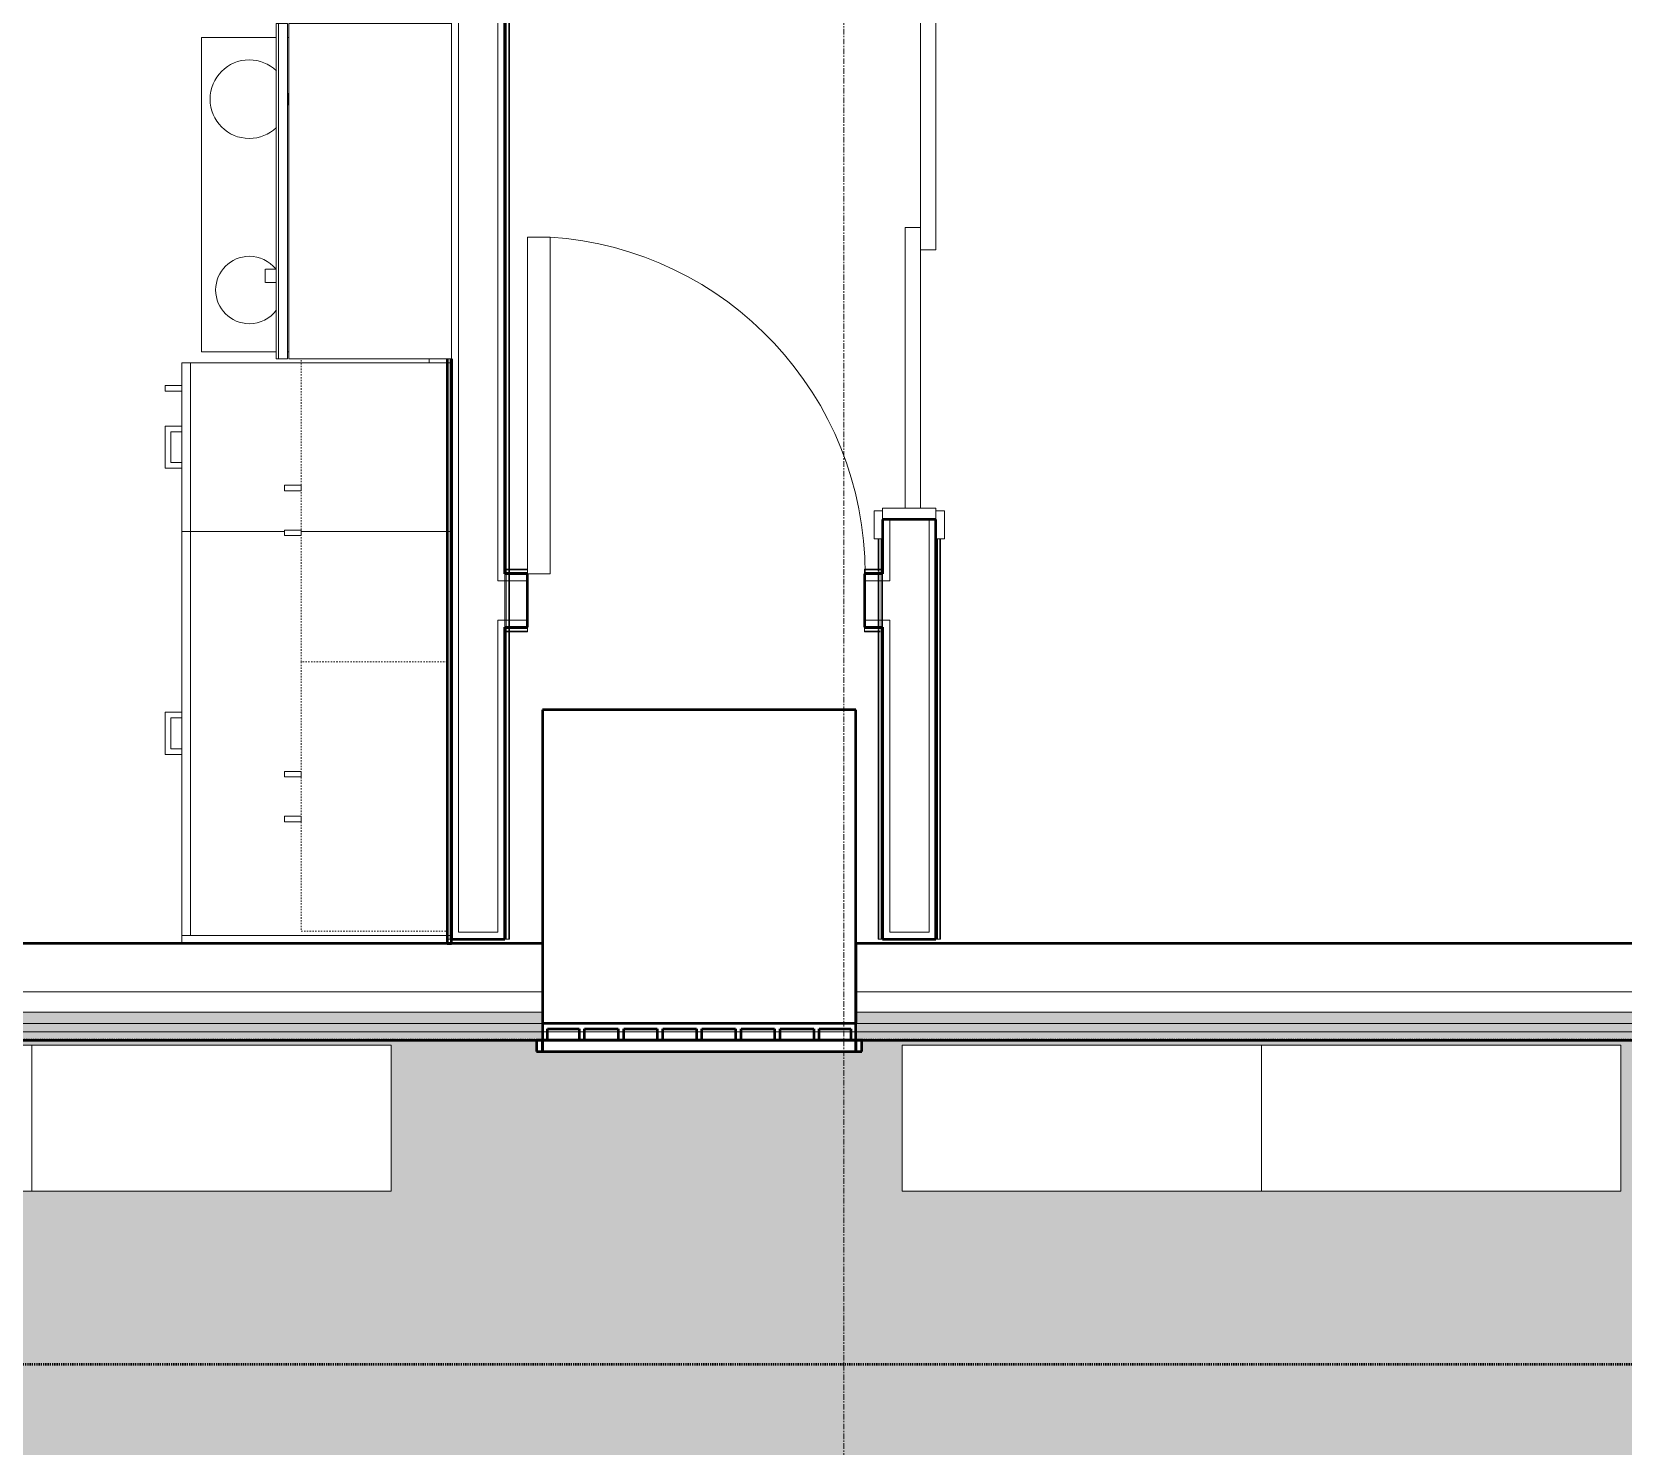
# Model space of a CAD drawing. Header units: inches. Extents: x -4235 to -464, y 9706 to 12425.
# Drawn here: x -3553.6 to -3411.9, y 9972.9 to 10098.9 of the extents above; entities that cross this region are included whole.
import ezdxf

# ---------------------------------------------------------------- set-up
doc = ezdxf.new("R2010")
doc.units = ezdxf.units.IN
doc.header["$MEASUREMENT"] = 0
for name, pattern in [('Dash', [0.25, 0.125, -0.125]), ('Dash 1_16_', [0.125, 0.0625, -0.0625]), ('Grid Line 1_2_', [0.875, 0.5, -0.125, 0.125, -0.125])]:
    doc.linetypes.add(name, pattern=pattern)
for name, color, linetype, lineweight in [('0-1', 7, 'Continuous', 5), ('0-2', 254, 'Continuous', 9), ('A-DOOR-1', 7, 'Continuous', 9), ('A-DOOR-2', 90, 'Continuous', 20), ('A-DOOR-FRAM-1', 90, 'Continuous', 20), ('A-FLOR-4', 192, 'Continuous', 9), ('A-FLOR-PATT-1', 9, 'Continuous', 9), ('A-GENM', 5, 'Continuous', 9), ('A-GENM-5', 5, 'Continuous', 50), ('A-WALL-1', 250, 'Continuous', 50), ('A-WALL-2', 50, 'Continuous', 13), ('A-WALL-3', 10, 'Continuous', 9), ('A-WALL-4', 254, 'Continuous', 9), ('A-WALL-5', 7, 'Continuous', 9), ('A-WALL-6', 113, 'Continuous', 9), ('A-WALL-7', 113, 'Continuous', 50), ('C-PROP-LINE-1', 91, 'Dash 1_16_', 50), ('E-ELEC-EQPM', 71, 'Continuous', 9), ('Q-CASE-1', 10, 'Continuous', 9), ('Q-CASE-2', 254, 'Continuous', 9), ('Q-CASE-3', 7, 'Continuous', 9), ('Q-CASE-4', 7, 'Dash', 9), ('Q-SPCQ-1', 7, 'Continuous', 9), ('S-GRID-1', 1, 'Grid Line 1_2_', 9)]:
    doc.layers.add(name, color=color, linetype=linetype, lineweight=lineweight)

# ---------------------------------------------------------------- blocks, each defined once
blk = doc.blocks.new('Basic Wall _ INT - W4BØF - _5_8 GYP - 2X4 WOOD_BATT_ - 5_8 GYP_ - ___-2683473-BACKGROUND - 1ST FLOOR')
at = {"layer": 'A-WALL-3'}
for p, q in [((-3516.6, 10165.42), (-3516.66, 10165.42)), ((-3516.45, 10165.42), (-3516.6, 10165.42)), ((-3516.6, 10129.67), (-3516.6, 10099.67)), ((-3516.37, 10129.67), (-3516.37, 10099.67)), ((-3516.25, 10099.67), (-3516.25, 10129.67)), ((-3516.6, 10069.79), (-3516.6, 10069.42)), ((-3516.25, 10069.42), (-3516.25, 10069.79)), ((-3516.6, 10069.42), (-3516.6, 10018.09)), ((-3516.37, 10069.42), (-3516.37, 10018.09)), ((-3516.25, 10018.09), (-3516.25, 10069.42)), ((-3516.54, 10018.09), (-3516.62, 10018.09)), ((-3516.6, 10018.09), (-3516.45, 10018.09)), ((-3516.37, 10018.09), (-3516.54, 10018.09)), ((-3516.45, 10018.09), (-3516.39, 10018.09)), ((-3516.37, 10018.09), (-3516.37, 10018.09)), ((-3516.36, 10018.09), (-3516.37, 10018.09)), ((-3516.35, 10018.09), (-3516.36, 10018.09)), ((-3516.29, 10018.09), (-3516.35, 10018.09)), ((-3516.25, 10018.09), (-3516.29, 10018.09)), ((-3516.27, 10018.09), (-3516.25, 10018.09))]:
    blk.add_line(p, q, dxfattribs=at)
at = {"layer": 'A-WALL-4'}
for p, q in [((-3516.66, 10165.42), (-3516.61, 10165.42)), ((-3516.6, 10165.37), (-3516.6, 10129.67)), ((-3516.39, 10165.42), (-3516.45, 10165.42)), ((-3516.25, 10165.42), (-3516.27, 10165.42)), ((-3516.25, 10129.67), (-3516.25, 10165.42)), ((-3516.66, 10129.67), (-3516.66, 10099.67)), ((-3516.37, 10069.79), (-3516.37, 10069.42)), ((-3516.66, 10069.42), (-3516.66, 10018.09))]:
    blk.add_line(p, q, dxfattribs=at)
at = {"layer": 'A-WALL-5'}
for p, q in [((-3516.66, 10165.37), (-3516.66, 10129.67)), ((-3516.61, 10165.42), (-3516.37, 10165.42)), ((-3516.37, 10165.42), (-3516.37, 10129.67)), ((-3516.37, 10165.42), (-3516.29, 10165.42)), ((-3516.29, 10165.42), (-3516.25, 10165.42)), ((-3516.66, 10069.79), (-3516.66, 10069.42))]:
    blk.add_line(p, q, dxfattribs=at)
blk = doc.blocks.new('Basic Wall _ INT - W4BØF - _5_8 GYP - 2X4 WOOD_BATT_ - 5_8 GYP_ - ___-2683472-BACKGROUND - 1ST FLOOR')
at = {"layer": 'A-WALL-3'}
for p, q in [((-3511.47, 10167.83), (-3511.5, 10167.84)), ((-3511.3, 10167.75), (-3511.36, 10167.78)), ((-3511.15, 10167.69), (-3511.29, 10167.75)), ((-3511.09, 10167.67), (-3511.15, 10167.69)), ((-3511.5, 10045.89), (-3511.5, 10050.64)), ((-3511.15, 10051.03), (-3511.15, 10050.93)), ((-3511.15, 10050.92), (-3511.15, 10050.84)), ((-3511.15, 10050.83), (-3511.15, 10050.78)), ((-3511.15, 10050.64), (-3511.15, 10045.89)), ((-3511.15, 10045.73), (-3511.15, 10045.69)), ((-3511.15, 10045.67), (-3511.15, 10045.6)), ((-3511.15, 10045.57), (-3511.15, 10045.48))]:
    blk.add_line(p, q, dxfattribs=at)
at = {"layer": 'A-WALL-4'}
for p, q in [((-3511.5, 10050.64), (-3511.5, 10167.84)), ((-3511.15, 10167.69), (-3511.15, 10051.05)), ((-3511.37, 10045.93), (-3511.37, 10050.6)), ((-3511.09, 10051.03), (-3511.09, 10050.93)), ((-3511.09, 10050.91), (-3511.09, 10050.84)), ((-3511.09, 10050.83), (-3511.09, 10050.78)), ((-3511.09, 10050.64), (-3511.09, 10045.89)), ((-3511.5, 10018.09), (-3511.5, 10045.89)), ((-3511.15, 10045.48), (-3511.15, 10018.09)), ((-3511.09, 10045.73), (-3511.09, 10045.69)), ((-3511.09, 10045.67), (-3511.09, 10045.6)), ((-3511.09, 10045.57), (-3511.09, 10045.48)), ((-3511.5, 10018.09), (-3511.47, 10018.09)), ((-3511.36, 10018.09), (-3511.3, 10018.09)), ((-3511.29, 10018.09), (-3511.15, 10018.09)), ((-3511.15, 10018.09), (-3511.09, 10018.09))]:
    blk.add_line(p, q, dxfattribs=at)
at = {"layer": 'A-WALL-5'}
for p, q in [((-3511.37, 10050.64), (-3511.37, 10167.78)), ((-3511.09, 10167.67), (-3511.09, 10051.05)), ((-3511.37, 10018.09), (-3511.37, 10045.89)), ((-3511.09, 10045.48), (-3511.09, 10018.09)), ((-3511.46, 10018.09), (-3511.5, 10018.09)), ((-3511.37, 10018.09), (-3511.46, 10018.09)), ((-3511.09, 10018.09), (-3511.37, 10018.09))]:
    blk.add_line(p, q, dxfattribs=at)
at = {"layer": 'A-WALL-5', "flags": 128}
for points in [[(-3511.46, 10167.82), (-3511.43, 10167.81), (-3511.41, 10167.8), (-3511.4, 10167.79), (-3511.38, 10167.79), (-3511.38, 10167.79), (-3511.37, 10167.78)], [(-3511.37, 10167.78), (-3511.35, 10167.78), (-3511.3, 10167.75), (-3511.2, 10167.71), (-3511.09, 10167.67)]]:
    blk.add_lwpolyline(points, dxfattribs=at)
blk = doc.blocks.new('Basic Wall _ INT - W4BØF - _5_8 GYP - 2X4 WOOD_BATT_ - 5_8 GYP_ - ___-2683481-BACKGROUND - 1ST FLOOR')
at = {"layer": 'A-WALL-3'}
for p, q in [((-3478.2, 10175.4), (-3478.26, 10175.37)), ((-3478.05, 10175.46), (-3478.2, 10175.4)), ((-3477.99, 10175.49), (-3478.05, 10175.46)), ((-3477.85, 10175.55), (-3477.87, 10175.54)), ((-3477.85, 10163.15), (-3477.85, 10163.74)), ((-3477.85, 10110.24), (-3477.85, 10111.99)), ((-3477.85, 10105.49), (-3477.85, 10107.24)), ((-3477.85, 10053.74), (-3477.85, 10055.49)), ((-3478.2, 10051.05), (-3478.2, 10050.96)), ((-3478.2, 10050.93), (-3478.2, 10050.86)), ((-3478.2, 10050.84), (-3478.2, 10050.8)), ((-3478.2, 10050.64), (-3478.2, 10045.89)), ((-3477.85, 10045.89), (-3477.85, 10050.64)), ((-3478.2, 10045.74), (-3478.2, 10045.7)), ((-3478.2, 10045.69), (-3478.2, 10045.62)), ((-3478.2, 10045.6), (-3478.2, 10045.5))]:
    blk.add_line(p, q, dxfattribs=at)
at = {"layer": 'A-WALL-4'}
for p, q in [((-3478.2, 10175.4), (-3478.2, 10163.74)), ((-3477.85, 10163.74), (-3477.85, 10175.55)), ((-3478.2, 10110.24), (-3478.2, 10107.24)), ((-3477.85, 10107.24), (-3477.85, 10110.24)), ((-3478.2, 10053.74), (-3478.2, 10051.05)), ((-3477.85, 10050.64), (-3477.85, 10053.74)), ((-3478.26, 10051.05), (-3478.26, 10050.96)), ((-3478.26, 10050.93), (-3478.26, 10050.87)), ((-3478.26, 10050.64), (-3478.26, 10045.89)), ((-3477.97, 10050.64), (-3477.97, 10045.89)), ((-3478.26, 10045.69), (-3478.26, 10045.62)), ((-3478.26, 10045.6), (-3478.26, 10045.51)), ((-3478.2, 10045.48), (-3478.2, 10018.09)), ((-3477.85, 10018.09), (-3477.85, 10045.89)), ((-3478.26, 10018.09), (-3478.2, 10018.09)), ((-3478.2, 10018.09), (-3478.05, 10018.09)), ((-3478.05, 10018.09), (-3477.99, 10018.09)), ((-3477.87, 10018.09), (-3477.85, 10018.09))]:
    blk.add_line(p, q, dxfattribs=at)
at = {"layer": 'A-WALL-5'}
for p, q in [((-3478.26, 10175.37), (-3478.26, 10163.74)), ((-3477.97, 10175.49), (-3477.97, 10163.74)), ((-3478.26, 10110.24), (-3478.26, 10107.24)), ((-3477.97, 10110.24), (-3477.97, 10107.24)), ((-3478.26, 10053.74), (-3478.26, 10051.05)), ((-3477.97, 10053.74), (-3477.97, 10050.64)), ((-3478.26, 10045.48), (-3478.26, 10018.09)), ((-3477.97, 10045.89), (-3477.97, 10018.09)), ((-3477.97, 10018.09), (-3478.26, 10018.09)), ((-3477.89, 10018.09), (-3477.97, 10018.09)), ((-3477.85, 10018.09), (-3477.89, 10018.09))]:
    blk.add_line(p, q, dxfattribs=at)
at = {"layer": 'A-WALL-5', "flags": 128}
for points in [[(-3478.26, 10175.37), (-3478.14, 10175.42), (-3478.05, 10175.46), (-3477.99, 10175.49), (-3477.97, 10175.49)], [(-3477.97, 10175.49), (-3477.97, 10175.49), (-3477.96, 10175.5), (-3477.95, 10175.5), (-3477.93, 10175.51), (-3477.91, 10175.52), (-3477.89, 10175.53)]]:
    blk.add_lwpolyline(points, dxfattribs=at)
blk = doc.blocks.new('Basic Wall _ INT - W4BØF - _5_8 GYP - 2X4 WOOD_BATT_ - 5_8 GYP_ - ___-2683480-BACKGROUND - 1ST FLOOR')
at = {"layer": 'A-WALL-3'}
for p, q in [((-3473.07, 10177.52), (-3473.1, 10177.51)), ((-3472.9, 10177.6), (-3472.96, 10177.57)), ((-3472.75, 10177.66), (-3472.89, 10177.6)), ((-3472.69, 10177.68), (-3472.75, 10177.66)), ((-3473.1, 10163.15), (-3473.1, 10163.74)), ((-3473.1, 10110.24), (-3473.1, 10111.99)), ((-3473.1, 10105.49), (-3473.1, 10107.24))]:
    blk.add_line(p, q, dxfattribs=at)
at = {"layer": 'A-WALL-4'}
for p, q in [((-3473.1, 10163.74), (-3473.1, 10177.51)), ((-3472.75, 10177.66), (-3472.75, 10163.74)), ((-3473.1, 10107.24), (-3473.1, 10110.24)), ((-3472.75, 10110.24), (-3472.75, 10107.24)), ((-3473.1, 10018.09), (-3473.1, 10053.74)), ((-3472.75, 10053.74), (-3472.75, 10018.09)), ((-3473.1, 10018.09), (-3473.07, 10018.09)), ((-3472.96, 10018.09), (-3472.9, 10018.09)), ((-3472.89, 10018.09), (-3472.75, 10018.09)), ((-3472.75, 10018.09), (-3472.69, 10018.09))]:
    blk.add_line(p, q, dxfattribs=at)
at = {"layer": 'A-WALL-5'}
for p, q in [((-3472.97, 10163.74), (-3472.97, 10177.56)), ((-3472.69, 10177.68), (-3472.69, 10163.74)), ((-3472.97, 10107.24), (-3472.97, 10110.24)), ((-3472.69, 10110.24), (-3472.69, 10107.24)), ((-3472.97, 10018.09), (-3472.97, 10053.74)), ((-3472.69, 10053.74), (-3472.69, 10018.09)), ((-3473.06, 10018.09), (-3473.1, 10018.09)), ((-3472.97, 10018.09), (-3473.06, 10018.09)), ((-3472.69, 10018.09), (-3472.97, 10018.09))]:
    blk.add_line(p, q, dxfattribs=at)
at = {"layer": 'A-WALL-5', "flags": 128}
for points in [[(-3473.06, 10177.53), (-3473.03, 10177.54), (-3473.01, 10177.55), (-3473, 10177.55), (-3472.98, 10177.56), (-3472.98, 10177.56), (-3472.97, 10177.56)], [(-3472.97, 10177.56), (-3472.95, 10177.57), (-3472.9, 10177.6), (-3472.8, 10177.63), (-3472.69, 10177.68)]]:
    blk.add_lwpolyline(points, dxfattribs=at)
blk = doc.blocks.new('Basic Wall _ INT - W4BØF - _5_8 GYP - 2X4 WOOD_BATT_ - 5_8 GYP_ - ___-2683483-BACKGROUND - 1ST FLOOR')
at = {"layer": 'A-WALL-3'}
for p, q in [((-3511.5, 10045.89), (-3511.5, 10045.87)), ((-3511.5, 10045.78), (-3511.5, 10045.83)), ((-3511.5, 10045.77), (-3511.5, 10045.78)), ((-3511.5, 10045.76), (-3511.5, 10045.77)), ((-3511.5, 10045.48), (-3511.5, 10045.76)), ((-3511.5, 10045.75), (-3511.5, 10045.69)), ((-3511.5, 10045.68), (-3511.5, 10045.54)), ((-3511.5, 10045.54), (-3511.5, 10045.48)), ((-3511.34, 10045.54), (-3511.3, 10045.54)), ((-3511.28, 10045.54), (-3511.2, 10045.54)), ((-3511.18, 10045.54), (-3511.09, 10045.54)), ((-3478.26, 10045.54), (-3478.17, 10045.54)), ((-3478.14, 10045.54), (-3478.08, 10045.54)), ((-3477.85, 10045.87), (-3477.85, 10045.89)), ((-3477.85, 10045.83), (-3477.85, 10045.79)), ((-3477.85, 10045.79), (-3477.85, 10045.77)), ((-3477.85, 10045.77), (-3477.85, 10045.76)), ((-3477.85, 10045.76), (-3477.85, 10045.69)), ((-3477.85, 10045.69), (-3477.85, 10045.75)), ((-3477.85, 10045.69), (-3477.85, 10045.6)), ((-3477.85, 10045.54), (-3477.85, 10045.68)), ((-3477.85, 10045.6), (-3477.85, 10045.48)), ((-3477.85, 10045.48), (-3477.85, 10045.54))]:
    blk.add_line(p, q, dxfattribs=at)
at = {"layer": 'A-WALL-4'}
for p, q in [((-3511.5, 10045.85), (-3511.5, 10045.89)), ((-3509.47, 10045.89), (-3511.5, 10045.89)), ((-3511.5, 10045.83), (-3511.5, 10045.85)), ((-3511.34, 10045.48), (-3511.3, 10045.48)), ((-3511.28, 10045.48), (-3511.2, 10045.48)), ((-3511.18, 10045.48), (-3511.09, 10045.48)), ((-3511.09, 10045.54), (-3509.47, 10045.54)), ((-3509.47, 10045.87), (-3509.47, 10045.89)), ((-3509.47, 10045.69), (-3509.47, 10045.75)), ((-3509.47, 10045.54), (-3509.47, 10045.68)), ((-3509.47, 10045.48), (-3509.47, 10045.54)), ((-3479.47, 10045.89), (-3479.47, 10045.87)), ((-3477.85, 10045.89), (-3479.47, 10045.89)), ((-3479.47, 10045.75), (-3479.47, 10045.69)), ((-3479.47, 10045.68), (-3479.47, 10045.54)), ((-3479.47, 10045.54), (-3479.47, 10045.48)), ((-3479.47, 10045.54), (-3478.26, 10045.54)), ((-3478.26, 10045.48), (-3478.17, 10045.48)), ((-3478.14, 10045.48), (-3478.08, 10045.48)), ((-3477.85, 10045.89), (-3477.85, 10045.85)), ((-3477.85, 10045.85), (-3477.85, 10045.83))]:
    blk.add_line(p, q, dxfattribs=at)
at = {"layer": 'A-WALL-5'}
for p, q in [((-3511.5, 10045.76), (-3509.47, 10045.76)), ((-3511.09, 10045.48), (-3509.47, 10045.48)), ((-3509.47, 10045.89), (-3509.47, 10045.85)), ((-3509.47, 10045.85), (-3509.47, 10045.76)), ((-3509.47, 10045.76), (-3509.47, 10045.48)), ((-3479.47, 10045.85), (-3479.47, 10045.89)), ((-3479.47, 10045.76), (-3479.47, 10045.85)), ((-3479.47, 10045.76), (-3477.85, 10045.76)), ((-3479.47, 10045.48), (-3479.47, 10045.76)), ((-3479.47, 10045.48), (-3478.26, 10045.48))]:
    blk.add_line(p, q, dxfattribs=at)
blk = doc.blocks.new('Basic Wall _ INT - W4BØF - _5_8 GYP - 2X4 WOOD_BATT_ - 5_8 GYP_ - ___-2683482-BACKGROUND - 1ST FLOOR')
at = {"layer": 'A-WALL-3'}
for p, q in [((-3511.5, 10050.76), (-3511.5, 10051.05)), ((-3511.5, 10051.05), (-3511.5, 10050.99)), ((-3477.85, 10050.99), (-3477.85, 10051.05)), ((-3477.85, 10051.05), (-3477.85, 10050.93)), ((-3511.5, 10050.99), (-3511.5, 10050.85)), ((-3511.5, 10050.84), (-3511.5, 10050.78)), ((-3511.5, 10050.75), (-3511.5, 10050.76)), ((-3511.5, 10050.72), (-3511.5, 10050.75)), ((-3511.5, 10050.7), (-3511.5, 10050.72)), ((-3511.5, 10050.66), (-3511.5, 10050.64)), ((-3511.34, 10050.99), (-3511.3, 10050.99)), ((-3511.28, 10050.99), (-3511.2, 10050.99)), ((-3511.18, 10050.99), (-3511.09, 10050.99)), ((-3478.26, 10050.99), (-3478.16, 10050.99)), ((-3478.14, 10050.99), (-3478.06, 10050.99)), ((-3478.05, 10050.99), (-3478, 10050.99)), ((-3477.85, 10050.85), (-3477.85, 10050.99)), ((-3477.85, 10050.93), (-3477.85, 10050.84)), ((-3477.85, 10050.78), (-3477.85, 10050.84)), ((-3477.85, 10050.84), (-3477.85, 10050.76)), ((-3477.85, 10050.76), (-3477.85, 10050.75)), ((-3477.85, 10050.75), (-3477.85, 10050.74)), ((-3477.85, 10050.74), (-3477.85, 10050.7)), ((-3477.85, 10050.64), (-3477.85, 10050.66))]:
    blk.add_line(p, q, dxfattribs=at)
at = {"layer": 'A-WALL-4'}
for p, q in [((-3511.34, 10051.05), (-3511.3, 10051.05)), ((-3511.28, 10051.05), (-3511.2, 10051.05)), ((-3511.18, 10051.05), (-3511.09, 10051.05)), ((-3509.47, 10050.99), (-3509.47, 10051.05)), ((-3479.47, 10051.05), (-3479.47, 10050.99)), ((-3478.26, 10051.05), (-3478.16, 10051.05)), ((-3478.14, 10051.05), (-3478.06, 10051.05)), ((-3478.05, 10051.05), (-3478, 10051.05)), ((-3511.5, 10050.68), (-3511.5, 10050.7)), ((-3511.5, 10050.64), (-3511.5, 10050.68)), ((-3509.47, 10050.64), (-3511.5, 10050.64)), ((-3511.09, 10050.99), (-3509.47, 10050.99)), ((-3509.47, 10050.85), (-3509.47, 10050.99)), ((-3509.47, 10050.78), (-3509.47, 10050.84)), ((-3509.47, 10050.64), (-3509.47, 10050.66)), ((-3479.47, 10050.99), (-3479.47, 10050.85)), ((-3479.47, 10050.99), (-3478.26, 10050.99)), ((-3479.47, 10050.84), (-3479.47, 10050.78)), ((-3479.47, 10050.66), (-3479.47, 10050.64)), ((-3477.85, 10050.64), (-3479.47, 10050.64)), ((-3477.85, 10050.7), (-3477.85, 10050.68)), ((-3477.85, 10050.68), (-3477.85, 10050.64))]:
    blk.add_line(p, q, dxfattribs=at)
at = {"layer": 'A-WALL-5'}
for p, q in [((-3511.09, 10051.05), (-3509.47, 10051.05)), ((-3509.47, 10051.05), (-3509.47, 10050.76)), ((-3479.47, 10050.76), (-3479.47, 10051.05)), ((-3479.47, 10051.05), (-3478.26, 10051.05)), ((-3509.47, 10050.76), (-3511.5, 10050.76)), ((-3509.47, 10050.76), (-3509.47, 10050.68)), ((-3509.47, 10050.68), (-3509.47, 10050.64)), ((-3477.85, 10050.76), (-3479.47, 10050.76)), ((-3479.47, 10050.68), (-3479.47, 10050.76)), ((-3479.47, 10050.64), (-3479.47, 10050.68))]:
    blk.add_line(p, q, dxfattribs=at)
blk = doc.blocks.new('SWING - SINGLE - FLUSH - 30_ x 70_ - MAGIC PAK DOOR - ACOUSTICAL SEAL - IN CLOSET-3199408-BACKGROUND - 1ST FLOOR')
at = {"layer": 'A-DOOR-1'}
blk.add_arc((15, -2.375), 30.067, 180, 266.18593, dxfattribs=at)
at = {"layer": 'A-DOOR-2'}
for p, q in [((13, -2.375), (13, -32.375)), ((15, -2.375), (13, -2.375)), ((15, -2.375), (15, -32.375)), ((15, -32.375), (13, -32.375))]:
    blk.add_line(p, q, dxfattribs=at)
blk = doc.blocks.new('Range - 24_ x 30_-2320547-BACKGROUND - 1ST FLOOR')
at = {"layer": 'Q-SPCQ-1'}
blk.add_line((29.63, 22), (30, 22), dxfattribs=at)
for centre, radius, start, end in [((6.5, 6), 3.5, 81.0228, 98.9772), ((6.5, 6), 3.5, 136.4318, 180), ((6.5, 6), 3.5, 360, 43.6144), ((23.5, 6), 3, 128.5714, 180), ((23.5, 6), 3, 360, 53.8773), ((6.5, 6), 3.5, 180, 0), ((23.5, 6), 3, 180, 360)]:
    blk.add_arc(centre, radius, start, end, dxfattribs=at)
blk = doc.blocks.new('SLIDING - FLUSH - 4-0 x 6-8-3203584-BACKGROUND - 1ST FLOOR')
at = {"layer": 'A-DOOR-1'}
for p, q in [((-24.25, 3), (-26.75, 3)), ((-26.75, 3), (-26.75, 2.25)), ((-24.25, 2.25), (-24.25, 3)), ((24.25, 3), (24.25, 2.25)), ((26.75, 3), (24.25, 3)), ((26.75, 2.25), (26.75, 3)), ((-26.75, 2.25), (-24.25, 2.25)), ((24.25, 2.25), (26.75, 2.25)), ((-24.25, -2.5), (-26.75, -2.5)), ((-26.75, -2.5), (-26.75, -3.25)), ((-24.25, -3.25), (-24.25, -2.5)), ((26.75, -2.5), (24.25, -2.5)), ((24.25, -2.5), (24.25, -3.25)), ((26.75, -3.25), (26.75, -2.5)), ((-26.75, -3.25), (-24.25, -3.25)), ((24.25, -3.25), (26.75, -3.25))]:
    blk.add_line(p, q, dxfattribs=at)
at = {"layer": 'A-DOOR-2'}
for p, q in [((1, 2.25), (-24, 2.25)), ((-24, 2.25), (-24, 0.87)), ((1, 0.87), (1, 2.25)), ((-24, 0.87), (1, 0.87)), ((24, 0.87), (-1, 0.87)), ((-1, 0.87), (-1, -0.5)), ((24, -0.5), (24, 0.87)), ((-1, -0.5), (24, -0.5))]:
    blk.add_line(p, q, dxfattribs=at)
at = {"layer": 'A-DOOR-FRAM-1'}
for p, q in [((-24, 2.25), (-25, 2.25)), ((-25, 2.25), (-25, -2.5)), ((-24, -2.5), (-24, 2.25)), ((25, 2.25), (24, 2.25)), ((24, 2.25), (24, -2.5)), ((25, -2.5), (25, 2.25)), ((-25, -2.5), (-24, -2.5)), ((24, -2.5), (25, -2.5))]:
    blk.add_line(p, q, dxfattribs=at)
blk = doc.blocks.new('Single Door 1 Drawer 211 - 211 Base Cabinet Single Door1 Drawer 15_-V21-BACKGROUND - 1ST FLOOR')
at = {"layer": 'Q-CASE-1'}
for p, q in [((1.73, 24), (1.24, 24)), ((-11.26, 0.38), (-11.26, 0)), ((3.74, 0), (3.74, 0.38)), ((-11.26, 0), (3.74, 0))]:
    blk.add_line(p, q, dxfattribs=at)
at = {"layer": 'Q-CASE-2'}
for p, q in [((-11.26, 24), (3.74, 24)), ((-11.26, 23.25), (-11.26, 24)), ((3.74, 23.25), (-11.26, 23.25)), ((-11.26, 23.25), (-11.26, 14.87)), ((-5.14, 24), (-5.64, 24)), ((-2.39, 24), (-1.89, 24)), ((1.73, 24), (1.24, 24)), ((3.74, 24), (3.74, 23.25)), ((3.74, 0.38), (3.74, 23.25)), ((-11.26, 13.38), (-11.26, 0.38))]:
    blk.add_line(p, q, dxfattribs=at)
at = {"layer": 'Q-CASE-3'}
for p, q in [((-1.89, 25.5), (-5.64, 25.5)), ((-5.64, 25.5), (-5.64, 24)), ((-5.14, 24), (-5.14, 25)), ((-5.14, 25), (-2.39, 25)), ((-2.39, 25), (-2.39, 24)), ((-1.89, 24), (-1.89, 25.5)), ((1.73, 25.5), (1.24, 25.5)), ((1.24, 25.5), (1.24, 24)), ((1.73, 24), (1.73, 25.5))]:
    blk.add_line(p, q, dxfattribs=at)
blk = doc.blocks.new('300 Series Wall Hung Cabinet_302 - 24_ X 36_-2573584-BACKGROUND - 1ST FLOOR')
at = {"layer": 'Q-CASE-3'}
for p, q in [((-2.25, -13.19), (-1.76, -13.19)), ((-2.25, -13.19), (-2.25, -14.69)), ((-1.76, -14.69), (-1.76, -13.19)), ((1.75, -13.19), (2.24, -13.19)), ((1.75, -13.19), (1.75, -14.69)), ((2.24, -14.69), (2.24, -13.19)), ((-2.25, -14.69), (-1.76, -14.69)), ((1.75, -14.69), (2.24, -14.69))]:
    blk.add_line(p, q, dxfattribs=at)
at = {"layer": 'Q-CASE-4'}
for p, q in [((12, -0.19), (-12, -0.19)), ((-12, -0.19), (-12, -13.19)), ((12, -13.19), (12, -0.19)), ((-12, -13.19), (12, -13.19))]:
    blk.add_line(p, q, dxfattribs=at)
blk = doc.blocks.new('Base Cabinet 3 Drawer 230 - Base Cabinet 3 Drawer 230 36_-V23-BACKGROUND - 1ST FLOOR')
at = {"layer": 'Q-CASE-1'}
for p, q in [((-17.26, -0.38), (-17.26, 0)), ((-17.26, 0), (18.74, 0)), ((18.74, 0), (18.74, -0.38)), ((-1.14, -24), (-0.64, -24)), ((-1.14, -24), (-0.64, -24)), ((2.61, -24), (2.11, -24)), ((2.61, -24), (2.11, -24))]:
    blk.add_line(p, q, dxfattribs=at)
at = {"layer": 'Q-CASE-2'}
for p, q in [((-17.26, -13.38), (-17.26, -0.38)), ((18.74, -0.38), (18.74, -23.25)), ((-17.26, -23.25), (-17.26, -14.87)), ((-17.26, -23.25), (-17.26, -24)), ((18.74, -23.25), (-17.26, -23.25)), ((-17.26, -24), (18.74, -24)), ((-1.14, -24), (-0.64, -24)), ((2.61, -24), (2.11, -24)), ((18.74, -24), (18.74, -23.25))]:
    blk.add_line(p, q, dxfattribs=at)
at = {"layer": 'Q-CASE-3'}
for p, q in [((-1.14, -24), (-1.14, -25.5)), ((-0.64, -25), (-0.64, -24)), ((2.11, -24), (2.11, -25)), ((2.61, -25.5), (2.61, -24)), ((-1.14, -25.5), (2.61, -25.5)), ((2.11, -25), (-0.64, -25))]:
    blk.add_line(p, q, dxfattribs=at)
blk = doc.blocks.new('300 Series Wall Hung Cabinet_302 - 27_ X 36_-2605031-BACKGROUND - 1ST FLOOR')
at = {"layer": 'Q-CASE-3'}
for p, q in [((-1.76, 14.69), (-2.25, 14.69)), ((-2.25, 14.69), (-2.25, 13.19)), ((-1.76, 13.19), (-1.76, 14.69)), ((2.24, 14.69), (1.75, 14.69)), ((1.75, 14.69), (1.75, 13.19)), ((2.24, 13.19), (2.24, 14.69)), ((-1.76, 13.19), (-2.25, 13.19)), ((2.24, 13.19), (1.75, 13.19))]:
    blk.add_line(p, q, dxfattribs=at)
at = {"layer": 'Q-CASE-4'}
for p, q in [((-13.5, 0.19), (-13.5, 13.19)), ((-13.5, 13.19), (13.5, 13.19)), ((13.5, 13.19), (13.5, 0.19)), ((13.5, 0.19), (-13.5, 0.19))]:
    blk.add_line(p, q, dxfattribs=at)
blk = doc.blocks.new('30quot_MicrowaveVent_11166 - 70cm miele oven-2322118-BACKGROUND - 1ST FLOOR')
at = {"layer": 'Q-CASE-3'}
for p, q in [((-14.2, -14.49), (-14.2, 0)), ((15.68, 0), (-14.2, 0)), ((15.68, 0), (15.68, -14.49)), ((15.68, -14.49), (-14.2, -14.49)), ((-14.2, -14.61), (15.68, -14.61)), ((-14.2, -15.39), (-14.2, -14.61)), ((-14.2, -15.6), (-14.2, -15.39)), ((-14.2, -15.39), (15.68, -15.39)), ((15.68, -14.61), (15.68, -15.39)), ((15.68, -15.39), (15.68, -15.6)), ((-14.2, -15.6), (15.68, -15.6)), ((7.69, -16.55), (7.69, -15.63)), ((7.69, -16.6), (8.88, -16.6)), ((8.88, -15.63), (8.88, -16.55))]:
    blk.add_line(p, q, dxfattribs=at)
blk = doc.blocks.new('CTR - 1st Phase - Unit Layouts_rvt-1-BACKGROUND - 1ST FLOOR')
at = {"layer": 'A-WALL-1'}
for p, q in [((-3511.5, 10050.64), (-3511.5, 10167.84)), ((-3516.62, 10069.79), (-3516.62, 10017.71)), ((-3516.25, 10069.79), (-3516.25, 10018.09)), ((-3516.25, 10017.71), (-3516.25, 10069.79)), ((-3473.1, 10055.49), (-3477.85, 10055.49)), ((-3477.85, 10055.49), (-3477.85, 10050.64)), ((-3473.1, 10018.09), (-3473.1, 10055.49)), ((-3509.47, 10050.64), (-3511.5, 10050.64)), ((-3509.47, 10045.89), (-3509.47, 10050.64)), ((-3477.85, 10050.64), (-3479.47, 10050.64)), ((-3479.47, 10050.64), (-3479.47, 10045.89)), ((-3511.5, 10018.09), (-3511.5, 10045.89)), ((-3511.5, 10045.89), (-3509.47, 10045.89)), ((-3479.47, 10045.89), (-3477.85, 10045.89)), ((-3477.85, 10045.89), (-3477.85, 10018.09)), ((-3516.62, 10017.71), (-3516.25, 10017.71)), ((-3516.25, 10018.09), (-3515.62, 10018.09)), ((-3515.62, 10018.09), (-3512.12, 10018.09)), ((-3512.12, 10018.09), (-3511.5, 10018.09)), ((-3477.85, 10018.09), (-3477.22, 10018.09)), ((-3477.22, 10018.09), (-3473.72, 10018.09)), ((-3473.72, 10018.09), (-3473.1, 10018.09))]:
    blk.add_line(p, q, dxfattribs=at)
at = {"layer": 'A-WALL-2'}
for p, q in [((-3512.12, 10168.1), (-3512.12, 10050.01)), ((-3515.62, 10166.41), (-3515.62, 10018.71)), ((-3477.22, 10055.49), (-3477.22, 10050.01)), ((-3473.72, 10055.49), (-3473.72, 10018.71)), ((-3512.12, 10050.01), (-3511.5, 10050.01)), ((-3511.5, 10050.01), (-3509.47, 10050.01)), ((-3479.47, 10050.01), (-3477.85, 10050.01)), ((-3477.85, 10050.01), (-3477.22, 10050.01)), ((-3512.12, 10046.51), (-3512.12, 10018.71)), ((-3512.12, 10046.51), (-3511.5, 10046.51)), ((-3511.5, 10046.51), (-3509.47, 10046.51)), ((-3479.47, 10046.51), (-3477.85, 10046.51)), ((-3477.85, 10046.51), (-3477.22, 10046.51)), ((-3477.22, 10046.51), (-3477.22, 10018.71)), ((-3515.62, 10018.71), (-3512.12, 10018.71)), ((-3477.22, 10018.71), (-3473.72, 10018.71))]:
    blk.add_line(p, q, dxfattribs=at)
at = {"layer": 'A-WALL-3'}
for p, q in [((-3511.5, 10051.05), (-3511.5, 10167.84)), ((-3516.25, 10069.79), (-3516.25, 10069.42)), ((-3516.25, 10069.42), (-3516.25, 10069.79)), ((-3516.62, 10069.42), (-3516.62, 10017.71)), ((-3516.62, 10069.42), (-3516.25, 10069.42)), ((-3516.25, 10069.42), (-3516.25, 10018.09)), ((-3516.25, 10018.09), (-3516.25, 10069.42)), ((-3516.25, 10069.42), (-3516.25, 10018.09)), ((-3516.25, 10069.42), (-3516.25, 10018.09)), ((-3477.85, 10055.49), (-3473.1, 10055.49)), ((-3477.85, 10055.49), (-3477.85, 10053.74)), ((-3477.85, 10053.74), (-3477.85, 10051.05)), ((-3473.1, 10018.09), (-3473.1, 10053.74)), ((-3511.5, 10050.78), (-3511.5, 10051.05)), ((-3477.85, 10051.05), (-3477.85, 10050.78)), ((-3511.3, 10050.64), (-3511.34, 10050.64)), ((-3511.2, 10050.64), (-3511.28, 10050.64)), ((-3511.09, 10050.64), (-3511.18, 10050.64)), ((-3509.47, 10050.64), (-3511.09, 10050.64)), ((-3478.26, 10050.64), (-3479.47, 10050.64)), ((-3478.16, 10050.64), (-3478.26, 10050.64)), ((-3478.06, 10050.64), (-3478.14, 10050.64)), ((-3478, 10050.64), (-3478.05, 10050.64)), ((-3511.5, 10045.48), (-3511.5, 10045.74)), ((-3511.5, 10018.09), (-3511.5, 10045.48)), ((-3511.34, 10045.89), (-3511.3, 10045.89)), ((-3511.28, 10045.89), (-3511.2, 10045.89)), ((-3511.18, 10045.89), (-3511.09, 10045.89)), ((-3511.09, 10045.89), (-3509.47, 10045.89)), ((-3479.47, 10045.89), (-3478.26, 10045.89)), ((-3478.26, 10045.89), (-3478.17, 10045.89)), ((-3478.14, 10045.89), (-3478.07, 10045.89)), ((-3477.85, 10045.74), (-3477.85, 10045.48)), ((-3477.85, 10045.48), (-3477.85, 10018.09)), ((-3516.62, 10017.71), (-3540.25, 10017.71)), ((-3516.25, 10017.71), (-3516.62, 10017.71)), ((-3516.25, 10017.71), (-3516.62, 10017.71)), ((-3516.62, 10017.71), (-3516.25, 10017.71)), ((-3516.25, 10017.71), (-3516.25, 10018.09)), ((-3516.25, 10018.09), (-3516.25, 10017.71))]:
    blk.add_line(p, q, dxfattribs=at)
at = {"layer": 'A-WALL-4'}
for p, q in [((-3538.5, 10098.42), (-3538.5, 10070.42)), ((-3531.85, 10098.42), (-3538.5, 10098.42)), ((-3530.74, 10098.42), (-3530.86, 10098.42)), ((-3538.5, 10070.42), (-3531.85, 10070.42)), ((-3530.86, 10070.42), (-3530.74, 10070.42)), ((-3516.62, 10069.79), (-3516.62, 10069.42)), ((-3540.25, 10017.71), (-3540.25, 10069.42)), ((-3540.25, 10069.42), (-3516.62, 10069.42)), ((-3516.62, 10069.42), (-3516.25, 10069.42)), ((-3509.47, 10050.64), (-3509.47, 10045.89)), ((-3479.47, 10045.89), (-3479.47, 10050.64)), ((-3540.25, 10017.71), (-3516.62, 10017.71)), ((-3511.5, 10018.09), (-3516.25, 10018.09)), ((-3516.25, 10018.09), (-3516.25, 10017.71)), ((-3473.1, 10018.09), (-3477.85, 10018.09))]:
    blk.add_line(p, q, dxfattribs=at)
at = {"layer": 'A-WALL-5'}
for p, q in [((-3538.5, 10098.42), (-3538.5, 10070.42)), ((-3531.85, 10098.42), (-3538.5, 10098.42)), ((-3530.74, 10098.42), (-3530.86, 10098.42)), ((-3538.5, 10070.42), (-3531.85, 10070.42)), ((-3530.86, 10070.42), (-3530.74, 10070.42)), ((-3540.25, 10069.42), (-3516.62, 10069.42)), ((-3540.25, 10017.71), (-3540.25, 10069.42))]:
    blk.add_line(p, q, dxfattribs=at)
at = {"layer": '0-2'}
for name in ['Basic Wall _ INT - W4BØF - _5_8 GYP - 2X4 WOOD_BATT_ - 5_8 GYP_ - ___-2683480-BACKGROUND - 1ST FLOOR', 'Basic Wall _ INT - W4BØF - _5_8 GYP - 2X4 WOOD_BATT_ - 5_8 GYP_ - ___-2683481-BACKGROUND - 1ST FLOOR', 'Basic Wall _ INT - W4BØF - _5_8 GYP - 2X4 WOOD_BATT_ - 5_8 GYP_ - ___-2683472-BACKGROUND - 1ST FLOOR', 'Basic Wall _ INT - W4BØF - _5_8 GYP - 2X4 WOOD_BATT_ - 5_8 GYP_ - ___-2683473-BACKGROUND - 1ST FLOOR', 'Basic Wall _ INT - W4BØF - _5_8 GYP - 2X4 WOOD_BATT_ - 5_8 GYP_ - ___-2683482-BACKGROUND - 1ST FLOOR', 'Basic Wall _ INT - W4BØF - _5_8 GYP - 2X4 WOOD_BATT_ - 5_8 GYP_ - ___-2683483-BACKGROUND - 1ST FLOOR']:
    blk.add_blockref(name, (0, 0), dxfattribs=at)
for name, p, rotation in [('SLIDING - FLUSH - 4-0 x 6-8-3203584-BACKGROUND - 1ST FLOOR', (-3475.35, 10080.49), 270.0000000000038), ('30quot_MicrowaveVent_11166 - 70cm miele oven-2322118-BACKGROUND - 1ST FLOOR', (-3516.25, 10085.47), 269.9999999999997), ('Range - 24_ x 30_-2320547-BACKGROUND - 1ST FLOOR', (-3540.25, 10099.42), 269.9999999999992), ('SWING - SINGLE - FLUSH - 30_ x 70_ - MAGIC PAK DOOR - ACOUSTICAL SEAL - IN CLOSET-3199408-BACKGROUND - 1ST FLOOR', (-3494.47, 10048.26), 180), ('300 Series Wall Hung Cabinet_302 - 27_ X 36_-2605031-BACKGROUND - 1ST FLOOR', (-3516.44, 10056.29), 90), ('Single Door 1 Drawer 211 - 211 Base Cabinet Single Door1 Drawer 15_-V21-BACKGROUND - 1ST FLOOR', (-3516.25, 10065.68), 90.0000000000151), ('Base Cabinet 3 Drawer 230 - Base Cabinet 3 Drawer 230 36_-V23-BACKGROUND - 1ST FLOOR', (-3516.25, 10037.16), 269.9999999999994), ('300 Series Wall Hung Cabinet_302 - 24_ X 36_-2573584-BACKGROUND - 1ST FLOOR', (-3516.44, 10030.79), 270)]:
    blk.add_blockref(name, p, dxfattribs=dict(at, rotation=rotation))
blk = doc.blocks.new('V-Series_EWC4_SPVU_RFA_2015 - 1ST FLOOR-2484708-BACKGROUND - 1ST FLOOR')
at = {"layer": 'A-GENM'}
for p, q in [((-3131.33, 12089.69), (-3128.53, 12089.69)), ((-3128.03, 12089.69), (-3125.05, 12089.69)), ((-3124.55, 12089.69), (-3121.57, 12089.69)), ((-3121.07, 12089.69), (-3118.08, 12089.69)), ((-3117.58, 12089.69), (-3114.6, 12089.69)), ((-3114.1, 12089.69), (-3111.11, 12089.69)), ((-3110.61, 12089.69), (-3107.63, 12089.69)), ((-3107.13, 12089.69), (-3104.33, 12089.69))]:
    blk.add_line(p, q, dxfattribs=at)
at = {"layer": 'A-GENM-5'}
for p, q in [((-3131.77, 12090.69), (-3132.33, 12090.69)), ((-3132.33, 12090.69), (-3132.33, 12089.69)), ((-3103.89, 12090.69), (-3131.77, 12090.69)), ((-3131.77, 12090.69), (-3131.77, 12089.69)), ((-3131.77, 12089.69), (-3131.77, 12090.69)), ((-3103.89, 12089.69), (-3103.89, 12090.69)), ((-3103.33, 12090.69), (-3103.89, 12090.69)), ((-3103.89, 12090.69), (-3103.89, 12089.69)), ((-3103.33, 12089.69), (-3103.33, 12090.69)), ((-3132.33, 12089.69), (-3131.77, 12089.69)), ((-3131.77, 12089.69), (-3103.89, 12089.69)), ((-3131.77, 12089.69), (-3131.77, 12060.25)), ((-3131.33, 12089.69), (-3131.77, 12089.69)), ((-3131.33, 12088.69), (-3131.33, 12089.69)), ((-3128.03, 12089.69), (-3128.53, 12089.69)), ((-3128.53, 12089.69), (-3128.53, 12088.69)), ((-3128.03, 12088.69), (-3128.03, 12089.69)), ((-3124.55, 12089.69), (-3125.05, 12089.69)), ((-3125.05, 12089.69), (-3125.05, 12088.69)), ((-3124.55, 12088.69), (-3124.55, 12089.69)), ((-3121.07, 12089.69), (-3121.57, 12089.69)), ((-3121.57, 12089.69), (-3121.57, 12088.69)), ((-3121.07, 12088.69), (-3121.07, 12089.69)), ((-3117.58, 12089.69), (-3118.08, 12089.69)), ((-3118.08, 12089.69), (-3118.08, 12088.69)), ((-3117.58, 12088.69), (-3117.58, 12089.69)), ((-3114.1, 12089.69), (-3114.6, 12089.69)), ((-3114.6, 12089.69), (-3114.6, 12088.69)), ((-3114.1, 12088.69), (-3114.1, 12089.69)), ((-3110.61, 12089.69), (-3111.11, 12089.69)), ((-3111.11, 12089.69), (-3111.11, 12088.69)), ((-3110.61, 12088.69), (-3110.61, 12089.69)), ((-3107.13, 12089.69), (-3107.63, 12089.69)), ((-3107.63, 12089.69), (-3107.63, 12088.69)), ((-3107.13, 12088.69), (-3107.13, 12089.69)), ((-3103.89, 12089.69), (-3104.33, 12089.69)), ((-3104.33, 12089.69), (-3104.33, 12088.69)), ((-3103.89, 12089.69), (-3103.33, 12089.69)), ((-3103.89, 12060.25), (-3103.89, 12089.69)), ((-3128.53, 12088.69), (-3131.33, 12088.69)), ((-3125.05, 12088.69), (-3128.03, 12088.69)), ((-3121.57, 12088.69), (-3124.55, 12088.69)), ((-3118.08, 12088.69), (-3121.07, 12088.69)), ((-3114.6, 12088.69), (-3117.58, 12088.69)), ((-3111.11, 12088.69), (-3114.1, 12088.69)), ((-3107.63, 12088.69), (-3110.61, 12088.69)), ((-3104.33, 12088.69), (-3107.13, 12088.69)), ((-3131.77, 12060.25), (-3103.89, 12060.25))]:
    blk.add_line(p, q, dxfattribs=at)
blk = doc.blocks.new('262400 - Switchboards and Panelboards - Electric Panel - Generic - 262400 - Switchboards and Panelboards - Electric Panel - Generic-2842581-BACKGROUND - 1ST FLOOR')
at = {"layer": 'E-ELEC-EQPM'}
for p, q in [((32, 13), (0, 13)), ((0, 13), (0, 0)), ((32, 0), (32, 13)), ((0, 0), (32, 0))]:
    blk.add_line(p, q, dxfattribs=at)
blk = doc.blocks.new('Family - ___-2835860-BACKGROUND - 1ST FLOOR')
at = {"layer": 'C-PROP-LINE-1'}
blk.add_line((-2636.92, 9980.19), (-3860.72, 9980.19), dxfattribs=at)
blk = doc.blocks.new('Family - ___-2835903-BACKGROUND - 1ST FLOOR')
at = {"layer": 'C-PROP-LINE-1'}
blk.add_line((-2096.82, 10009.09), (-3831.82, 10009.09), dxfattribs=at)
blk = doc.blocks.new('Family - ___-2835932-BACKGROUND - 1ST FLOOR')
at = {"layer": 'C-PROP-LINE-1'}
blk.add_line((-2067.92, 9980.19), (-3860.72, 9980.19), dxfattribs=at)

msp = doc.modelspace()

# ---------------------------------------------------------------- hatches: boundary and pattern name
at = {"layer": 'A-FLOR-PATT-1'}
h = msp.add_hatch(dxfattribs=at)
h.set_pattern_fill('FP_5', color=256, style=0, pattern_type=2)
h.set_pattern_definition([(0, (0, 0), (15.36, 3.84), [1.267, -10.253, 1.267, -10.253, -61.44]), (0, (0, 0), (15.36, 3.84), [-23.04, 1.267, -21.773, 1.267, -10.253, -26.88]), (0, (0, 0), (15.36, 3.84), [-57.6, 1.267, -6.413, 1.267, -17.933]), (120, (5.76, 1.92), (-11.0055376, 11.3821502), [1.267, -10.253, 1.267, -10.253, -61.44]), (120, (5.76, 1.92), (-11.0055376, 11.3821502), [-23.04, 1.267, -21.773, 1.267, -10.253, -26.88]), (120, (5.76, 1.92), (-11.0055376, 11.3821502), [-57.6, 1.267, -6.413, 1.267, -17.933]), (240, (7.68, 9.6), (-4.3544624, -15.2221502), [1.267, -10.253, 1.267, -10.253, -61.44]), (240, (7.68, 9.6), (-4.3544624, -15.2221502), [-23.04, 1.267, -21.773, 1.267, -10.253, -26.88]), (240, (7.68, 9.6), (-4.3544624, -15.2221502), [-57.6, 1.267, -6.413, 1.267, -17.933])])
h.paths.add_polyline_path([(-2629.88, 9888.19), (-2594.55, 9888.19), (-2594.55, 9889.69), (-2594.5, 9889.68), (-2594.34, 9889.48), (-2594.27, 9888.51), (-2591.82, 9888.51), (-2591.76, 9889.48), (-2591.55, 9889.69), (-2591.55, 9888.19), (-2556.21, 9888.19), (-2556.21, 9889.69), (-2556.16, 9889.68), (-2556, 9889.48), (-2555.94, 9888.51), (-2553.49, 9888.51), (-2553.42, 9889.48), (-2553.21, 9889.69), (-2553.21, 9888.19), (-2517.87, 9888.19), (-2517.87, 9889.69), (-2517.83, 9889.68), (-2517.66, 9889.48), (-2517.6, 9888.51), (-2515.15, 9888.51), (-2515.09, 9889.48), (-2514.87, 9889.69), (-2514.87, 9888.19), (-2479.54, 9888.19), (-2479.54, 9889.69), (-2479.49, 9889.68), (-2479.33, 9889.48), (-2479.26, 9888.51), (-2476.81, 9888.51), (-2476.75, 9889.48), (-2476.54, 9889.69), (-2476.54, 9888.19), (-2441.2, 9888.19), (-2441.2, 9889.69), (-2441.15, 9889.68), (-2440.99, 9889.48), (-2440.93, 9888.51), (-2438.48, 9888.51), (-2438.41, 9889.48), (-2438.2, 9889.69), (-2438.2, 9888.19), (-2402.86, 9888.19), (-2402.86, 9889.69), (-2402.82, 9889.68), (-2402.65, 9889.48), (-2402.59, 9888.51), (-2400.14, 9888.51), (-2400.08, 9889.48), (-2399.86, 9889.69), (-2399.86, 9888.19), (-2364.53, 9888.19), (-2364.53, 9889.69), (-2364.48, 9889.68), (-2364.32, 9889.48), (-2364.25, 9888.51), (-2361.8, 9888.51), (-2361.74, 9889.48), (-2361.53, 9889.69), (-2361.53, 9888.19), (-2326.19, 9888.19), (-2326.19, 9889.69), (-2326.14, 9889.68), (-2325.98, 9889.48), (-2325.92, 9888.51), (-2323.47, 9888.51), (-2323.4, 9889.48), (-2323.19, 9889.69), (-2323.19, 9888.19), (-2287.85, 9888.19), (-2287.85, 9889.69), (-2287.81, 9889.68), (-2287.64, 9889.48), (-2287.58, 9888.51), (-2285.13, 9888.51), (-2285.06, 9889.48), (-2284.85, 9889.69), (-2284.85, 9888.19), (-2253.92, 9888.19), (-2253.92, 9954.99), (-2369.12, 9954.99), (-2369.12, 10009.09), (-2348.79, 10009.09), (-2348.79, 10011.59), (-2407.71, 10011.59), (-2407.71, 10008.46), (-2445.74, 10008.46), (-2445.74, 10011.59), (-2692.57, 10011.59), (-2692.57, 10009.09), (-2632.32, 10009.09), (-2632.32, 9888.51), (-2630.16, 9888.51), (-2630.1, 9889.48), (-2629.88, 9889.69), (-2629.88, 9889.48)], flags=0)
h.paths.add_polyline_path([(-1941.32, 9889.69), (-1941.32, 9888.19), (-1940.32, 9888.19), (-1940.32, 9889.69), (-1941.11, 9889.69)], flags=0)
h.paths.add_polyline_path([(-2057.83, 9888.19), (-2057.83, 9889.69), (-2057.79, 9889.68), (-2057.62, 9889.48), (-2057.56, 9888.51), (-2055.11, 9888.51), (-2055.04, 9889.48), (-2054.83, 9889.69), (-2054.83, 9888.19), (-2019.5, 9888.19), (-2019.5, 9889.69), (-2019.45, 9889.68), (-2019.29, 9889.48), (-2019.22, 9888.51), (-2016.77, 9888.51), (-2016.71, 9889.48), (-2016.5, 9889.69), (-2016.5, 9888.19), (-1981.16, 9888.19), (-1981.16, 9889.69), (-1981.11, 9889.68), (-1980.95, 9889.48), (-1980.89, 9888.51), (-1978.44, 9888.51), (-1978.37, 9889.48), (-1978.16, 9889.69), (-1978.16, 9888.19), (-1944.32, 9888.19), (-1944.32, 9889.69), (-1944.28, 9889.68), (-1944.11, 9889.48), (-1944.05, 9888.51), (-1941.6, 9888.51), (-1941.52, 9889.49), (-1941.32, 9889.74), (-1941.11, 9889.9), (-1940.32, 9889.96), (-1940.32, 9892.43), (-1941.11, 9892.48), (-1941.32, 9892.69), (-1940.32, 9892.69), (-1940.32, 9918.04), (-1941.32, 9918.04), (-1941.32, 9918.09), (-1941.11, 9918.25), (-1940.32, 9918.31), (-1940.32, 9920.78), (-1941.11, 9920.83), (-1941.32, 9921.04), (-1940.32, 9921.04), (-1940.32, 9947.89), (-1941.32, 9947.89), (-1941.32, 9947.94), (-1941.11, 9948.1), (-1940.32, 9948.16), (-1940.32, 9950.63), (-1941.11, 9950.68), (-1941.32, 9950.89), (-1940.32, 9950.89), (-1940.32, 9977.74), (-1941.32, 9977.74), (-1941.32, 9977.79), (-1941.11, 9977.95), (-1940.32, 9978.01), (-1940.32, 9980.48), (-1941.11, 9980.53), (-1941.32, 9980.74), (-1940.32, 9980.74), (-1940.32, 10006.09), (-1941.32, 10006.09), (-1941.32, 10006.14), (-1941.11, 10006.3), (-1940.32, 10006.36), (-1940.32, 10008.83), (-1941.11, 10008.88), (-1941.32, 10009.09), (-1940.32, 10009.09), (-1940.32, 10011.59), (-2119.71, 10011.59), (-2119.71, 10009.09), (-2098.7, 10009.09), (-2098.7, 9888.19), (-2096.17, 9888.19), (-2096.17, 9889.69), (-2096.12, 9889.68), (-2095.96, 9889.48), (-2095.9, 9888.51), (-2093.45, 9888.51), (-2093.38, 9889.48), (-2093.17, 9889.69), (-2093.17, 9888.19), (-2070.75, 9888.19)], flags=0)
h.paths.add_polyline_path([(-3332.13, 9935.19), (-3329.12, 9935.19), (-3329.12, 10009.09), (-3289.59, 10009.09), (-3289.59, 10011.59), (-3367.4, 10011.59), (-3367.4, 10008.46), (-3405.42, 10008.46), (-3405.42, 10011.59), (-3480.25, 10011.59), (-3480.25, 10009.09), (-3479.69, 10009.09), (-3479.69, 10008.09), (-3508.69, 10008.09), (-3508.69, 10009.09), (-3508.12, 10009.09), (-3508.12, 10011.59), (-3770.72, 10011.59), (-3770.72, 10008.46), (-3808.75, 10008.46), (-3808.75, 10011.59), (-3829.32, 10011.59), (-3829.32, 9946.44), (-3830.89, 9946.44), (-3830.89, 9944.94), (-3823.32, 9944.94), (-3823.32, 9946.44), (-3823.28, 9946.43), (-3823.11, 9946.23), (-3823.05, 9945.26), (-3820.6, 9945.26), (-3820.53, 9946.23), (-3820.32, 9946.44), (-3820.32, 9944.94), (-3821.82, 9944.94), (-3821.82, 9944.19), (-3830.89, 9944.19), (-3830.88, 9943.19), (-3759.32, 9943.19), (-3759.32, 9935.19), (-3360.16, 9935.19)], flags=0)
h.paths.add_polyline_path([(-3752.59, 9973.09), (-3759.65, 9973.09), (-3759.65, 10009.09), (-3681.65, 10009.09), (-3681.65, 9973.09), (-3720.65, 9973.09)], flags=0)
h.paths.add_polyline_path([(-3444.12, 9995.64), (-3476.12, 9995.64), (-3476.12, 10008.64), (-3412.12, 10008.64), (-3412.12, 9995.64), (-3416.3, 9995.64)], flags=0)
h.paths.add_polyline_path([(-3681.62, 9995.64), (-3681.62, 10008.64), (-3521.62, 10008.64), (-3521.62, 9995.64), (-3649.62, 9995.64)], flags=0)
h.paths.add_polyline_path([(-3214.11, 10009.09), (-3169.52, 10009.09), (-3169.52, 10011.59), (-3214.11, 10011.59), (-3214.11, 10009.83)], flags=0)
h.paths.add_polyline_path([(-3252.76, 10009.09), (-3252.14, 10009.09), (-3252.14, 10011.59), (-3253.46, 10011.59), (-3253.46, 10009.09), (-3252.84, 10009.09)], flags=0)
h.paths.add_polyline_path([(-2887.14, 10009.09), (-2886.39, 10009.09), (-2886.39, 10011.59), (-2984.66, 10011.59), (-2984.66, 10009.09), (-2887.89, 10009.09)], flags=0)
h.paths.add_polyline_path([(-3103.16, 10009.09), (-3060.14, 10009.09), (-3060.14, 10011.59), (-3103.72, 10011.59), (-3103.72, 10009.09)], flags=0)
h.paths.add_polyline_path([(-3131.6, 10009.09), (-3131.6, 10011.59), (-3141.65, 10011.59), (-3141.65, 10009.09), (-3132.16, 10009.09)], flags=0)
h.paths.add_polyline_path([(-2713.07, 10009.09), (-2694.32, 10009.09), (-2694.32, 10011.59), (-2718.29, 10011.59), (-2718.29, 10009.09), (-2715.45, 10009.09)], flags=0)
h.paths.add_polyline_path([(-2848.94, 10009.09), (-2848.94, 10011.59), (-2850.26, 10011.59), (-2850.26, 10009.09), (-2849.56, 10009.09)], flags=0)
h.paths.add_polyline_path([(-3020.79, 10009.09), (-3020.79, 10011.59), (-3022.11, 10011.59), (-3022.11, 10009.09), (-3021.41, 10009.09)], flags=0)
h.paths.add_polyline_path([(-2810.54, 10009.09), (-2810.54, 10011.59), (-2810.91, 10011.59), (-2810.91, 10009.09)], flags=0)
h.paths.add_polyline_path([(-2746.16, 10009.09), (-2746.16, 10011.59), (-2772.51, 10011.59), (-2772.51, 10009.09), (-2746.72, 10009.09)], flags=0)
h.paths.add_polyline_path([(-2312.66, 10009.09), (-2311.34, 10009.09), (-2311.34, 10011.59), (-2312.66, 10011.59), (-2312.66, 10009.84)], flags=0)
h.paths.add_polyline_path([(-2157.74, 10009.09), (-2157.74, 10011.59), (-2273.31, 10011.55), (-2273.31, 10009.09), (-2158.49, 10009.09)], flags=0)

# ---------------------------------------------------------------- linework, layer by layer
at = {"layer": 'A-FLOR-4'}
for p, q in [((-3770.72, 10011.59), (-3508.12, 10011.59)), ((-3480.25, 10011.59), (-3405.42, 10011.59))]:
    msp.add_line(p, q, dxfattribs=at)
at = {"layer": 'A-WALL-6'}
for p, q in [((-3770.72, 10013.4), (-3508.12, 10013.4)), ((-3480.25, 10013.4), (-3405.42, 10013.4)), ((-3769.22, 10010.59), (-3508.12, 10010.59)), ((-3480.25, 10010.59), (-3406.92, 10010.59)), ((-3769.97, 10009.84), (-3406.17, 10009.84))]:
    msp.add_line(p, q, dxfattribs=at)
at = {"layer": 'A-WALL-7'}
for p, q in [((-3508.12, 10017.71), (-3770.72, 10017.71)), ((-3508.12, 10010.59), (-3508.12, 10017.71)), ((-3405.42, 10017.71), (-3480.25, 10017.71)), ((-3480.25, 10017.71), (-3480.25, 10010.59)), ((-3480.25, 10010.59), (-3508.12, 10010.59)), ((-3681.65, 10009.09), (-3405.42, 10009.09))]:
    msp.add_line(p, q, dxfattribs=at)
at = {"layer": 'S-GRID-1'}
msp.add_line((-3481.32, 9836.18), (-3481.32, 12375.68), dxfattribs=at)

# ---------------------------------------------------------------- block references
at = {"layer": '0-1'}
msp.add_blockref('CTR - 1st Phase - Unit Layouts_rvt-1-BACKGROUND - 1ST FLOOR', (0, 0), dxfattribs=at)
at = {"layer": 'A-GENM', "rotation": 180}
msp.add_blockref('V-Series_EWC4_SPVU_RFA_2015 - 1ST FLOOR-2484708-BACKGROUND - 1ST FLOOR', (-6612.02, 22098.78), dxfattribs=at)
at = {"layer": 'C-PROP-LINE-1'}
for name in ['Family - ___-2835860-BACKGROUND - 1ST FLOOR', 'Family - ___-2835932-BACKGROUND - 1ST FLOOR', 'Family - ___-2835903-BACKGROUND - 1ST FLOOR']:
    msp.add_blockref(name, (0, 0), dxfattribs=at)
at = {"layer": 'E-ELEC-EQPM', "rotation": 180}
for p in [(-3553.62, 10008.64), (-3521.62, 10008.64), (-3444.12, 10008.64), (-3412.12, 10008.64)]:
    msp.add_blockref('262400 - Switchboards and Panelboards - Electric Panel - Generic - 262400 - Switchboards and Panelboards - Electric Panel - Generic-2842581-BACKGROUND - 1ST FLOOR', p, dxfattribs=at)

doc.saveas('drawing.dxf')
